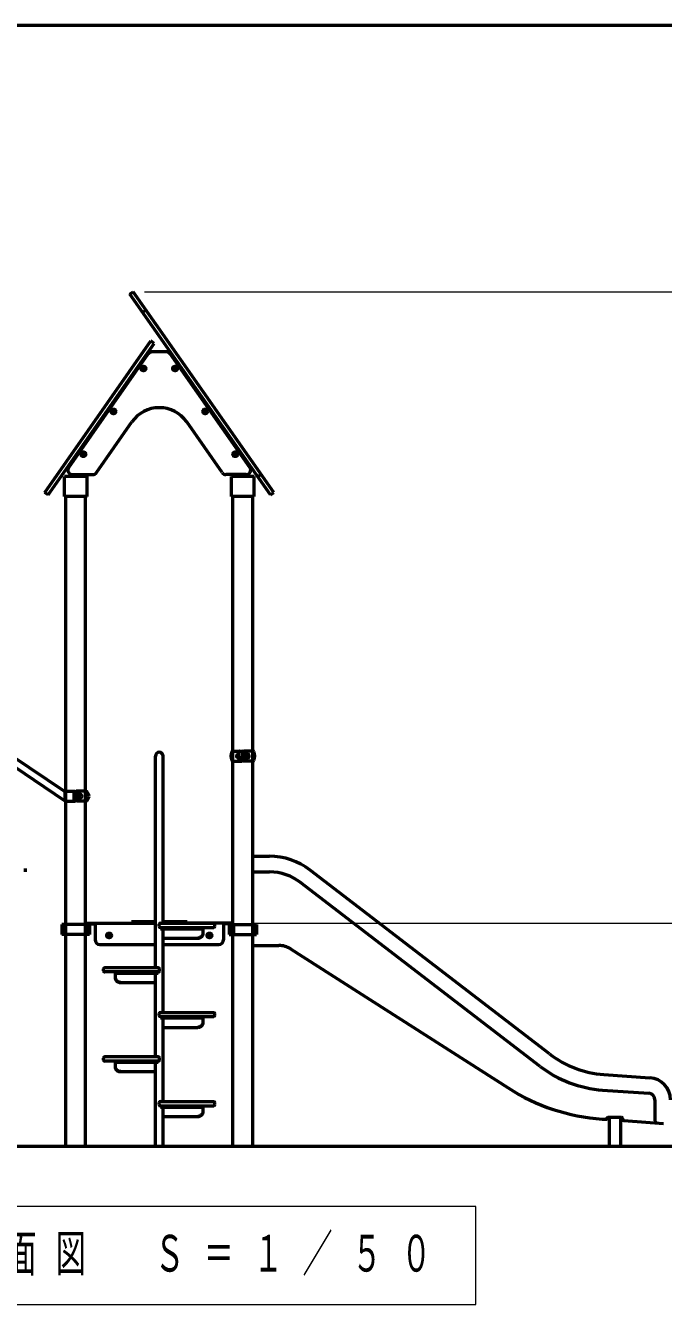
# Model space of a CAD drawing. Units: millimetres on the paper, scale 1:50. Extents: x -365 to 0, y -594 to 257.
# Drawn here: x -118 to -60.8, y -154.8 to -40 of the extents above; entities that cross this region are included whole.
import ezdxf

# ---------------------------------------------------------------- set-up
doc = ezdxf.new("R2010")
doc.units = ezdxf.units.MM
doc.linetypes.add('USER1', pattern=[4.5, 2.5, -2])
doc.layers.add('LY_1', color=140, linetype='Continuous', lineweight=50)
doc.styles.add('ＭＳ ゴシック', font='')
doc.styles.get('ＭＳ ゴシック').set_extended_font_data('MS Gothic')

msp = doc.modelspace()

# ---------------------------------------------------------------- linework, layer by layer
at = {"layer": 'LY_1', "color": 7}
for p, q in [((0, -40), (-365, -40)), ((-166.456, -140.544), (-55.925, -140.544))]:
    msp.add_line(p, q, dxfattribs=at)
at = {"layer": 'LY_1'}
for p, q in [((-108.674, -64.095), (-108.362, -63.877)), ((-96.055, -82.116), (-108.674, -64.095)), ((-95.744, -81.898), (-108.362, -63.877)), ((-107.526, -65.733), (-107.215, -65.515)), ((-116.315, -81.898), (-106.794, -68.3)), ((-116.004, -82.116), (-106.482, -68.518)), ((-106.482, -68.518), (-106.794, -68.3)), ((-114.161, -79.659), (-107.019, -69.459)), ((-105.368, -69.288), (-106.691, -69.288)), ((-97.898, -79.659), (-105.04, -69.459)), ((-107.449, -70.679), (-107.529, -70.725)), ((-107.529, -70.725), (-107.529, -70.817)), ((-107.449, -70.863), (-107.529, -70.817)), ((-107.369, -70.725), (-107.449, -70.679)), ((-107.369, -70.817), (-107.449, -70.863)), ((-107.369, -70.725), (-107.369, -70.817)), ((-104.609, -70.679), (-104.689, -70.725)), ((-104.689, -70.725), (-104.689, -70.817)), ((-104.609, -70.863), (-104.689, -70.817)), ((-104.529, -70.725), (-104.609, -70.679)), ((-104.529, -70.817), (-104.609, -70.863)), ((-104.529, -70.725), (-104.529, -70.817)), ((-110.145, -74.529), (-110.225, -74.575)), ((-110.225, -74.575), (-110.225, -74.667)), ((-110.065, -74.575), (-110.145, -74.529)), ((-110.065, -74.575), (-110.065, -74.667)), ((-101.913, -74.529), (-101.993, -74.575)), ((-101.993, -74.575), (-101.993, -74.667)), ((-101.833, -74.575), (-101.913, -74.529)), ((-101.833, -74.575), (-101.833, -74.667)), ((-111.674, -80.118), (-108.487, -75.565)), ((-110.145, -74.713), (-110.225, -74.667)), ((-110.065, -74.667), (-110.145, -74.713)), ((-100.384, -80.118), (-103.572, -75.565)), ((-101.913, -74.713), (-101.993, -74.667)), ((-101.833, -74.667), (-101.913, -74.713)), ((-112.841, -78.379), (-112.921, -78.425)), ((-112.921, -78.425), (-112.921, -78.517)), ((-112.841, -78.563), (-112.921, -78.517)), ((-112.761, -78.425), (-112.841, -78.379)), ((-112.761, -78.517), (-112.841, -78.563)), ((-112.761, -78.425), (-112.761, -78.517)), ((-99.218, -78.379), (-99.298, -78.425)), ((-99.298, -78.425), (-99.298, -78.517)), ((-99.218, -78.563), (-99.298, -78.517)), ((-99.138, -78.425), (-99.218, -78.379)), ((-99.138, -78.517), (-99.218, -78.563)), ((-99.138, -78.425), (-99.138, -78.517)), ((-114.029, -80.237), (-114.029, -80.454)), ((-113.833, -80.288), (-112.002, -80.288)), ((-113.029, -80.288), (-113.029, -80.454)), ((-98.225, -80.288), (-100.057, -80.288)), ((-99.029, -80.288), (-99.029, -80.454)), ((-98.029, -80.237), (-98.029, -80.454)), ((-97.202, -80.478), (-96.891, -80.26)), ((-114.545, -82.254), (-114.545, -80.454)), ((-112.513, -80.454), (-114.545, -80.454)), ((-112.513, -82.254), (-112.513, -80.454)), ((-97.513, -80.454), (-99.545, -80.454)), ((-99.545, -82.254), (-99.545, -80.454)), ((-98.029, -80.454), (-99.029, -80.454)), ((-97.513, -82.254), (-97.513, -80.454)), ((-116.004, -82.116), (-116.315, -81.898)), ((-112.513, -82.254), (-114.545, -82.254)), ((-114.42, -140.544), (-114.42, -82.254)), ((-112.638, -140.544), (-112.638, -82.254)), ((-97.513, -82.254), (-99.545, -82.254)), ((-99.42, -140.544), (-99.42, -82.254)), ((-97.638, -140.544), (-97.638, -82.254)), ((-96.055, -82.116), (-95.744, -81.898)), ((-127.545, -99.937), (-114.513, -108.731)), ((-127.545, -100.758), (-114.513, -109.551)), ((-106.369, -124.544), (-106.369, -105.544)), ((-106.369, -124.544), (-106.369, -105.544)), ((-105.689, -120.544), (-105.689, -105.544)), ((-105.689, -120.544), (-105.689, -105.544)), ((-99.451, -105.094), (-98.599, -105.094)), ((-98.854, -105.358), (-98.894, -105.357)), ((-98.854, -105.544), (-98.854, -105.114)), ((-98.854, -105.544), (-98.854, -105.974)), ((-98.559, -105.134), (-98.559, -105.954)), ((-98.499, -105.134), (-98.499, -105.954)), ((-97.607, -105.094), (-98.459, -105.094)), ((-98.204, -105.544), (-98.204, -105.114)), ((-98.204, -105.358), (-98.164, -105.357)), ((-98.204, -105.544), (-98.204, -105.974)), ((-99.451, -105.994), (-98.599, -105.994)), ((-98.854, -105.73), (-98.894, -105.731)), ((-97.609, -105.994), (-98.459, -105.994)), ((-98.204, -105.73), (-98.164, -105.731)), ((-114.513, -108.691), (-114.513, -109.591)), ((-114.513, -108.691), (-113.589, -108.691)), ((-113.709, -108.691), (-113.709, -109.591)), ((-113.589, -108.691), (-113.589, -109.591)), ((-113.499, -108.731), (-113.499, -109.551)), ((-112.607, -108.691), (-113.459, -108.691)), ((-113.204, -109.141), (-113.204, -108.711)), ((-113.204, -108.955), (-113.164, -108.954)), ((-112.378, -108.977), (-112.54, -108.727)), ((-114.513, -109.591), (-113.589, -109.591)), ((-112.609, -109.591), (-113.459, -109.591)), ((-113.204, -109.141), (-113.204, -109.571)), ((-113.204, -109.326), (-113.164, -109.328)), ((-112.378, -109.304), (-112.54, -109.554)), ((-97.638, -114.544), (-96.149, -114.544)), ((-118.029, -115.944), (-118.029, -115.644)), ((-71.001, -132.281), (-92.496, -115.784)), ((-97.638, -115.944), (-96.149, -115.944)), ((-71.853, -133.392), (-93.349, -116.895)), ((-106.369, -120.424), (-108.529, -120.424)), ((-108.529, -120.544), (-108.529, -120.424)), ((-103.529, -120.424), (-105.689, -120.424)), ((-103.529, -120.544), (-103.529, -120.424)), ((-114.766, -120.664), (-114.766, -121.564)), ((-112.293, -120.664), (-114.766, -120.664)), ((-112.293, -121.564), (-114.766, -121.564)), ((-114.599, -120.664), (-114.599, -121.564)), ((-112.695, -120.664), (-112.695, -121.564)), ((-112.638, -120.544), (-111.779, -120.544)), ((-112.638, -120.59), (-111.779, -120.59)), ((-112.507, -120.664), (-112.507, -121.564)), ((-112.448, -120.664), (-112.448, -121.564)), ((-112.293, -120.664), (-112.293, -121.564)), ((-111.779, -120.544), (-106.369, -120.544)), ((-111.779, -120.604), (-111.779, -122.044)), ((-110.609, -121.598), (-110.529, -121.552)), ((-110.609, -121.598), (-110.609, -121.69)), ((-110.529, -121.552), (-110.449, -121.598)), ((-110.449, -121.598), (-110.449, -121.69)), ((-106.036, -120.824), (-106.036, -120.644)), ((-105.936, -120.544), (-101.136, -120.544)), ((-105.936, -120.544), (-101.136, -120.544)), ((-105.936, -120.924), (-101.136, -120.924)), ((-105.916, -121.044), (-105.916, -120.924)), ((-105.916, -121.044), (-102.089, -121.044)), ((-105.689, -121.89), (-105.689, -121.044)), ((-105.689, -128.544), (-105.689, -121.044)), ((-105.602, -120.544), (-104.629, -120.544)), ((-100.279, -120.544), (-105.602, -120.544)), ((-102.089, -121.426), (-102.089, -120.924)), ((-101.609, -121.598), (-101.529, -121.552)), ((-101.609, -121.598), (-101.609, -121.69)), ((-101.529, -121.552), (-101.449, -121.598)), ((-101.449, -121.598), (-101.449, -121.69)), ((-101.036, -120.824), (-101.036, -120.644)), ((-99.42, -120.544), (-100.279, -120.544)), ((-99.42, -120.59), (-100.279, -120.59)), ((-100.279, -120.604), (-100.279, -122.044)), ((-99.766, -120.664), (-99.766, -121.564)), ((-99.766, -120.664), (-97.293, -120.664)), ((-99.766, -121.564), (-97.293, -121.564)), ((-99.61, -120.664), (-99.61, -121.564)), ((-99.551, -120.664), (-99.551, -121.564)), ((-99.364, -120.664), (-99.364, -121.564)), ((-97.459, -120.664), (-97.459, -121.564)), ((-97.293, -120.664), (-97.293, -121.564)), ((-111.379, -122.444), (-106.369, -122.444)), ((-110.609, -121.69), (-110.529, -121.736)), ((-110.529, -121.736), (-110.449, -121.69)), ((-105.689, -121.89), (-102.569, -121.89)), ((-105.689, -122.444), (-100.679, -122.444)), ((-101.609, -121.69), (-101.529, -121.736)), ((-101.529, -121.736), (-101.449, -121.69)), ((-97.638, -122.544), (-95.298, -122.544)), ((-94.241, -122.859), (-74.726, -135.331)), ((-111.022, -124.824), (-111.022, -124.644)), ((-106.122, -124.544), (-110.922, -124.544)), ((-106.122, -124.544), (-110.922, -124.544)), ((-106.122, -124.924), (-110.922, -124.924)), ((-109.969, -125.426), (-109.969, -124.924)), ((-106.142, -125.044), (-109.969, -125.044)), ((-106.369, -125.89), (-106.369, -125.044)), ((-106.369, -132.544), (-106.369, -125.044)), ((-106.142, -125.044), (-106.142, -124.924)), ((-106.022, -124.824), (-106.022, -124.644)), ((-106.369, -125.89), (-109.489, -125.89)), ((-106.036, -128.824), (-106.036, -128.644)), ((-105.936, -128.544), (-101.136, -128.544)), ((-105.936, -128.544), (-101.136, -128.544)), ((-105.936, -128.924), (-101.136, -128.924)), ((-105.916, -129.044), (-105.916, -128.924)), ((-105.916, -129.044), (-102.089, -129.044)), ((-105.689, -129.89), (-105.689, -129.044)), ((-105.689, -136.544), (-105.689, -129.044)), ((-102.089, -129.426), (-102.089, -128.924)), ((-101.036, -128.824), (-101.036, -128.644)), ((-105.689, -129.89), (-102.569, -129.89)), ((-111.022, -132.824), (-111.022, -132.644)), ((-106.122, -132.544), (-110.922, -132.544)), ((-106.122, -132.544), (-110.922, -132.544)), ((-106.122, -132.924), (-110.922, -132.924)), ((-109.969, -133.426), (-109.969, -132.924)), ((-106.142, -133.044), (-109.969, -133.044)), ((-106.369, -133.89), (-106.369, -133.044)), ((-106.369, -140.544), (-106.369, -133.044)), ((-106.142, -133.044), (-106.142, -132.924)), ((-106.022, -132.824), (-106.022, -132.644)), ((-106.369, -133.89), (-109.489, -133.89)), ((-66.149, -134.12), (-62.01, -134.409)), ((-105.936, -136.544), (-101.136, -136.544)), ((-105.936, -136.544), (-101.136, -136.544)), ((-66.247, -135.516), (-62.108, -135.806)), ((-61.549, -136.404), (-61.549, -138.265)), ((-106.036, -136.824), (-106.036, -136.644)), ((-105.936, -136.924), (-101.136, -136.924)), ((-105.916, -137.044), (-105.916, -136.924)), ((-105.916, -137.044), (-102.089, -137.044)), ((-105.689, -137.89), (-105.689, -137.044)), ((-105.689, -140.544), (-105.689, -137.044)), ((-102.089, -137.426), (-102.089, -136.924)), ((-101.036, -136.824), (-101.036, -136.644)), ((-105.689, -137.89), (-102.569, -137.89)), ((-66.289, -138.12), (-65.956, -138.143)), ((-65.749, -137.944), (-64.549, -137.944)), ((-65.649, -137.944), (-65.649, -138.064)), ((-65.649, -137.944), (-65.649, -140.544)), ((-64.649, -137.944), (-64.649, -138.064)), ((-64.649, -137.944), (-64.649, -140.544)), ((-64.449, -138.044), (-64.449, -138.155)), ((-64.356, -138.255), (-60.791, -138.504))]:
    msp.add_line(p, q, dxfattribs=at)
at = {"layer": 'LY_1', "color": 7, "lineweight": 13}
for p, q in [((-107.362, -63.877), (-40.163, -63.877)), ((-97.529, -120.544), (-50.163, -120.544)), ((-105.689, -121.859), (-102.569, -121.859)), ((-106.369, -125.859), (-109.489, -125.859)), ((-105.689, -129.859), (-102.569, -129.859)), ((-106.369, -133.859), (-109.489, -133.859)), ((-105.689, -137.859), (-102.569, -137.859)), ((-77.629, -145.953), (-134.429, -145.953)), ((-77.629, -154.753), (-77.629, -145.953)), ((-134.429, -154.753), (-77.629, -154.753))]:
    msp.add_line(p, q, dxfattribs=at)
at = {"layer": 'LY_1'}
for points in [[(-102.569, -121.859), (-102.513, -121.856), (-102.457, -121.847), (-102.403, -121.831), (-102.351, -121.809), (-102.303, -121.781), (-102.258, -121.748), (-102.217, -121.71), (-102.181, -121.668), (-102.151, -121.622), (-102.126, -121.573), (-102.107, -121.521), (-102.095, -121.468), (-102.091, -121.432), (-102.089, -121.396)], [(-102.569, -121.89), (-102.513, -121.887), (-102.457, -121.877), (-102.403, -121.862), (-102.351, -121.84), (-102.303, -121.812), (-102.258, -121.779), (-102.217, -121.741), (-102.181, -121.699), (-102.151, -121.653), (-102.126, -121.604), (-102.107, -121.552), (-102.095, -121.499), (-102.091, -121.463), (-102.089, -121.426)], [(-109.489, -125.859), (-109.564, -125.854), (-109.638, -125.837), (-109.707, -125.809), (-109.772, -125.771), (-109.829, -125.723), (-109.878, -125.668), (-109.917, -125.606), (-109.946, -125.539), (-109.963, -125.468), (-109.969, -125.396)], [(-109.489, -125.89), (-109.564, -125.885), (-109.638, -125.868), (-109.707, -125.84), (-109.772, -125.802), (-109.829, -125.754), (-109.878, -125.699), (-109.917, -125.637), (-109.946, -125.57), (-109.963, -125.499), (-109.969, -125.426)], [(-102.569, -129.859), (-102.513, -129.856), (-102.457, -129.847), (-102.403, -129.831), (-102.351, -129.809), (-102.303, -129.781), (-102.258, -129.748), (-102.217, -129.71), (-102.181, -129.668), (-102.151, -129.622), (-102.126, -129.573), (-102.107, -129.521), (-102.095, -129.468), (-102.091, -129.432), (-102.089, -129.396)], [(-102.569, -129.89), (-102.513, -129.887), (-102.457, -129.877), (-102.403, -129.862), (-102.351, -129.84), (-102.303, -129.812), (-102.258, -129.779), (-102.217, -129.741), (-102.181, -129.699), (-102.151, -129.653), (-102.126, -129.604), (-102.107, -129.552), (-102.095, -129.499), (-102.091, -129.463), (-102.089, -129.426)], [(-109.489, -133.859), (-109.564, -133.854), (-109.638, -133.837), (-109.707, -133.809), (-109.772, -133.771), (-109.829, -133.723), (-109.878, -133.668), (-109.917, -133.606), (-109.946, -133.539), (-109.963, -133.468), (-109.969, -133.396)], [(-109.489, -133.89), (-109.564, -133.885), (-109.638, -133.868), (-109.707, -133.84), (-109.772, -133.802), (-109.829, -133.754), (-109.878, -133.699), (-109.917, -133.637), (-109.946, -133.57), (-109.963, -133.499), (-109.969, -133.426)], [(-102.569, -137.859), (-102.513, -137.856), (-102.457, -137.847), (-102.403, -137.831), (-102.351, -137.809), (-102.303, -137.781), (-102.258, -137.748), (-102.217, -137.71), (-102.181, -137.668), (-102.151, -137.622), (-102.126, -137.573), (-102.107, -137.521), (-102.095, -137.468), (-102.091, -137.432), (-102.089, -137.396)], [(-102.569, -137.89), (-102.513, -137.887), (-102.457, -137.877), (-102.403, -137.862), (-102.351, -137.84), (-102.303, -137.812), (-102.258, -137.779), (-102.217, -137.741), (-102.181, -137.699), (-102.151, -137.653), (-102.126, -137.604), (-102.107, -137.552), (-102.095, -137.499), (-102.091, -137.463), (-102.089, -137.426)]]:
    msp.add_lwpolyline(points, dxfattribs=at)
at = {"layer": 'LY_1', "color": 7, "lineweight": 13}
for centre, radius in [((-107.449, -70.771), 0.24), ((-107.449, -70.771), 0.11), ((-104.609, -70.771), 0.24), ((-104.609, -70.771), 0.11), ((-110.145, -74.621), 0.24), ((-110.145, -74.621), 0.11), ((-101.913, -74.621), 0.24), ((-101.913, -74.621), 0.11), ((-112.841, -78.471), 0.24), ((-112.841, -78.471), 0.11), ((-99.218, -78.471), 0.24), ((-99.218, -78.471), 0.11), ((-110.529, -121.644), 0.24), ((-110.529, -121.644), 0.11), ((-101.529, -121.644), 0.24), ((-101.529, -121.644), 0.11)]:
    msp.add_circle(centre, radius, dxfattribs=at)
at = {"layer": 'LY_1'}
for centre in [(-107.449, -70.771), (-104.609, -70.771), (-110.145, -74.621), (-101.913, -74.621), (-112.841, -78.471), (-99.218, -78.471), (-110.529, -121.644), (-101.529, -121.644)]:
    msp.add_circle(centre, 0.21, dxfattribs=at)
at = {"layer": 'LY_1', "color": 7, "linetype": 'USER1', "lineweight": 13}
for centre in [(-107.449, -70.771), (-104.609, -70.771), (-110.145, -74.621), (-101.913, -74.621), (-112.841, -78.471), (-99.218, -78.471), (-110.529, -121.644), (-101.529, -121.644)]:
    msp.add_circle(centre, 0.125, dxfattribs=at)
at = {"layer": 'LY_1'}
for centre, radius, start, end in [((-106.691, -69.688), 0.4, 90, 145), ((-106.691, -69.688), 0.4, 90, 145), ((-105.368, -69.688), 0.4, 35, 90), ((-106.029, -77.286), 3, 35, 145), ((-113.833, -79.888), 0.4, 145, 270), ((-112.002, -79.888), 0.4, 270, 325), ((-100.057, -79.888), 0.4, 215, 270), ((-98.225, -79.888), 0.4, 270, 35), ((-106.029, -105.544), 0.34, 0, 180), ((-106.029, -105.544), 0.34, 0, 180), ((-98.478, -105.544), 1.122, 159.19706, 200.80294), ((-99.451, -105.174), 0.08, 90, 159.19706), ((-98.901, -105.544), 0.187, 88, 272), ((-98.834, -105.114), 0.02, 90, 180), ((-98.599, -105.134), 0.04, 0, 90), ((-98.459, -105.134), 0.04, 90, 180), ((-98.224, -105.114), 0.02, 0, 90), ((-98.158, -105.544), 0.187, 268, 92), ((-97.607, -105.174), 0.08, 20.80294, 90), ((-98.581, -105.544), 1.122, 339.19706, 20.80294), ((-99.451, -105.914), 0.08, 200.80294, 270), ((-98.834, -105.974), 0.02, 180, 270), ((-98.599, -105.954), 0.04, 270, 0), ((-98.459, -105.954), 0.04, 180, 270), ((-98.224, -105.974), 0.02, 270, 0), ((-97.607, -105.914), 0.08, 270, 339.19706), ((-113.459, -108.731), 0.04, 90, 180), ((-113.224, -108.711), 0.02, 0, 90), ((-113.158, -109.141), 0.187, 268, 92), ((-112.607, -108.771), 0.08, 20.80294, 90), ((-112.629, -109.141), 0.3, 0, 32.99301), ((-113.459, -109.551), 0.04, 180, 270), ((-113.224, -109.571), 0.02, 270, 0), ((-112.607, -109.511), 0.08, 270, 339.19706), ((-112.629, -109.141), 0.3, 327.00699, 0), ((-96.149, -120.544), 6, 52.49493, 90), ((-96.149, -120.544), 4.6, 51.75932, 90), ((-111.719, -120.604), 0.06, 90, 180), ((-105.936, -120.644), 0.1, 90, 180), ((-105.936, -120.824), 0.1, 180, 270), ((-101.136, -120.644), 0.1, 0, 90), ((-101.136, -120.824), 0.1, 270, 0), ((-100.339, -120.604), 0.06, 0, 90), ((-111.379, -122.044), 0.4, 180, 270), ((-100.679, -122.044), 0.4, 270, 0), ((-95.298, -124.544), 2, 57.96855, 90), ((-110.922, -124.644), 0.1, 90, 180), ((-110.922, -124.824), 0.1, 180, 270), ((-106.122, -124.644), 0.1, 0, 90), ((-106.122, -124.824), 0.1, 270, 0), ((-105.936, -128.644), 0.1, 90, 180), ((-105.936, -128.824), 0.1, 180, 270), ((-101.136, -128.644), 0.1, 0, 90), ((-101.136, -128.824), 0.1, 270, 0), ((-110.922, -132.644), 0.1, 90, 180), ((-110.922, -132.824), 0.1, 180, 270), ((-106.122, -132.644), 0.1, 0, 90), ((-106.122, -132.824), 0.1, 270, 0), ((-65.522, -125.142), 9, 232.49493, 266), ((-65.522, -125.142), 10.4, 232.49493, 266), ((-65.033, -120.163), 18, 237.41774, 266), ((-62.149, -136.404), 2, 0, 86), ((-105.936, -136.644), 0.1, 90, 180), ((-101.136, -136.644), 0.1, 0, 90), ((-62.149, -136.404), 0.6, 0, 86), ((-105.936, -136.824), 0.1, 180, 270), ((-101.136, -136.824), 0.1, 270, 0), ((-65.949, -138.043), 0.1, 266, 0), ((-65.749, -138.044), 0.1, 90, 180), ((-64.549, -138.044), 0.1, 0, 90), ((-64.349, -138.155), 0.1, 180, 266), ((-61.349, -138.265), 0.2, 180, 266)]:
    msp.add_arc(centre, radius, start, end, dxfattribs=at)

# ---------------------------------------------------------------- texts
at = {"layer": 'LY_1', "color": 7, "insert": (-133.029, -150.353), "char_height": 3.299, "attachment_point": 4, "style": 'ＭＳ ゴシック'}
msp.add_mtext('\\T1.64;\\W0.6;Ｄ視立面図\u3000Ｓ＝１／５０', dxfattribs=at)

doc.saveas('drawing.dxf')
